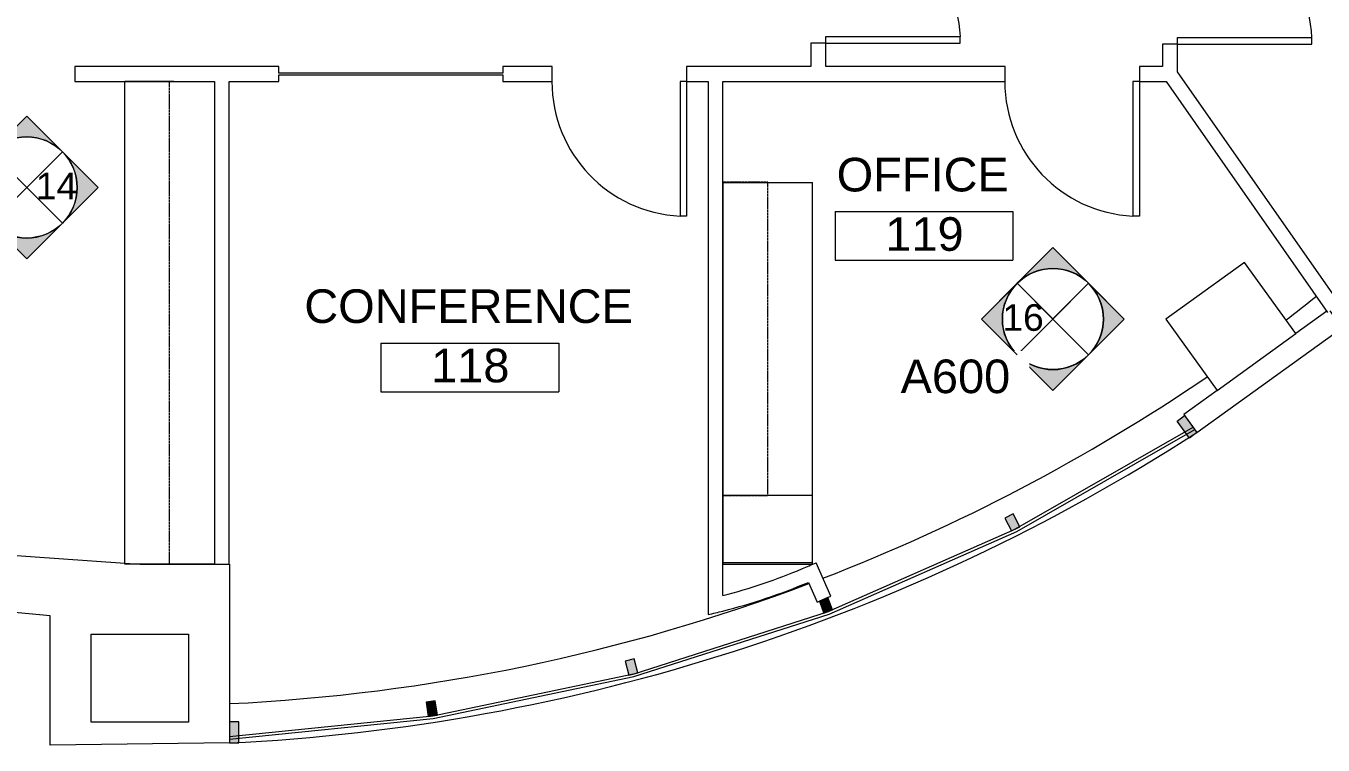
# Model space of a CAD drawing. Header units: inches. Extents: x 41 to 1584, y -595 to 378.
# Drawn here: x 1015.9 to 1363.3, y -594.7 to -402.2 of the extents above; entities that cross this region are included whole.
import ezdxf

# ---------------------------------------------------------------- set-up
doc = ezdxf.new("R2010")
doc.units = ezdxf.units.IN
doc.header["$MEASUREMENT"] = 0
doc.linetypes.add('Overhead', pattern=[0.15625, 0.09375, -0.0625])
for name, color, linetype, lineweight in [('A-AREA-IDEN', 2, 'Continuous', 20), ('A-DETL', 90, 'Continuous', 9), ('A-DOOR', 31, 'Continuous', 13), ('A-EXIST-GLAZ', 250, 'Continuous', 9), ('A-WALL', 113, 'Continuous', 13), ('EXTWINDOWS', 250, 'Continuous', 9), ('G-ANNO-SYMB', 111, 'Continuous', 9), ('I-WALL', 2, 'Continuous', 13), ('new block- skin dc_dwg', 8, 'Continuous', 9), ('Q-CASE', 31, 'Continuous', 13), ('S-EXIST-COLS', 250, 'Continuous', 9)]:
    doc.layers.add(name, color=color, linetype=linetype, lineweight=lineweight)
doc.styles.add('Arial_1', font='arial.ttf', dxfattribs={"height": 9})
doc.styles.add('Arial_2', font='arial.ttf', dxfattribs={"height": 7.125})

# ---------------------------------------------------------------- blocks, each defined once
blk = doc.blocks.new('new block- skin dc_dwg-1925045-New Construction - Partition Plan')
at = {"layer": 'EXTWINDOWS'}
for points in [[(2558.28, 837.25), (2554.99, 841.81), (2557.02, 843.27), (2560.31, 838.71)], [(2510.64, 812.39), (2512.87, 813.52), (2511.11, 816.98), (2508.88, 815.84)], [(2460.4, 790.4), (2462.73, 791.29), (2461.48, 794.58), (2459.18, 793.58), (2459.96, 791.54)], [(2408.13, 773.79), (2410.55, 774.43), (2409.56, 778.17), (2407.14, 777.53)], [(2354.42, 762.72), (2356.89, 763.1), (2356.3, 766.93), (2353.83, 766.55)], [(2303.68, 755.63), (2303.68, 761.26), (2301.18, 761.26), (2301.18, 755.63)]]:
    blk.add_hatch(color=256, dxfattribs=at).paths.add_polyline_path(points, flags=0)
at = {"layer": 'A-EXIST-GLAZ'}
for p, q in [((2511.72, 812.94), (2559.28, 840.13)), ((2461.53, 790.83), (2511.79, 812.97)), ((2409.3, 774.09), (2461.6, 790.86)), ((2355.61, 762.9), (2409.38, 774.11)), ((2301.18, 757.39), (2355.69, 762.91))]:
    blk.add_line(p, q, dxfattribs=at)
at = {"layer": 'A-EXIST-GLAZ', "flags": 128}
blk.add_lwpolyline([(2301.18, 756.64), (2355.77, 762.17), (2409.53, 773.38), (2461.83, 790.15), (2512.09, 812.28), (2559.72, 839.52)], dxfattribs=at)
at = {"layer": 'A-WALL', "color": 250, "lineweight": 9}
for p, q in [((2595.1, 871.2), (2586.81, 865.22)), ((2208.48, 808.31), (2273.14, 803.74)), ((2285.14, 803.45), (2297.14, 803.45))]:
    blk.add_line(p, q, dxfattribs=at)
at = {"layer": 'A-WALL', "color": 250, "lineweight": 9, "flags": 128}
for points in [[(2565.72, 850.01), (2556.8, 843.58), (2560.31, 838.71), (2599.24, 866.79), (2595.96, 871.34)], [(2301.18, 803.45), (2301.18, 755.63), (2253.18, 755.08), (2253.18, 789.64), (2205.41, 794.15), (2207.03, 805.59)], [(2273.14, 803.74), (2277.18, 803.45), (2285.14, 803.45)]]:
    blk.add_lwpolyline(points, dxfattribs=at)
at = {"layer": 'A-WALL', "color": 250, "lineweight": 9}
for centre, radius, start, end in [((2273.69, 1275.15), 511.34, 307.3875, 308.5418), ((2276.81, 1274.76), 509.19, 291.1014, 304.2089), ((2275.59, 1281.11), 526.1, 272.7872, 302.7642), ((2275.59, 1281.11), 526.1, 272.7872, 302.7642), ((2276.81, 1274.76), 509.19, 272.7425, 290.6507)]:
    blk.add_arc(centre, radius, start, end, dxfattribs=at)
at = {"layer": 'EXTWINDOWS'}
for p, q in [((2554.99, 841.81), (2557.02, 843.27)), ((2558.28, 837.25), (2554.99, 841.81)), ((2557.02, 843.27), (2560.31, 838.71)), ((2560.31, 838.71), (2558.28, 837.25)), ((2511.11, 816.98), (2508.88, 815.84)), ((2512.87, 813.52), (2511.11, 816.98)), ((2508.88, 815.84), (2510.64, 812.39)), ((2510.64, 812.39), (2512.87, 813.52)), ((2461.48, 794.58), (2459.18, 793.58)), ((2459.18, 793.58), (2459.96, 791.54)), ((2462.73, 791.29), (2461.48, 794.58)), ((2459.96, 791.54), (2460.4, 790.4)), ((2460.4, 790.4), (2462.73, 791.29)), ((2409.56, 778.17), (2407.14, 777.53)), ((2407.14, 777.53), (2408.13, 773.79)), ((2410.55, 774.43), (2409.56, 778.17)), ((2408.13, 773.79), (2410.55, 774.43)), ((2356.3, 766.93), (2353.83, 766.55)), ((2353.83, 766.55), (2354.42, 762.72)), ((2356.89, 763.1), (2356.3, 766.93)), ((2303.68, 761.26), (2301.18, 761.26)), ((2301.18, 761.26), (2301.18, 755.63)), ((2303.68, 755.63), (2303.68, 761.26)), ((2354.42, 762.72), (2356.89, 763.1)), ((2301.18, 755.63), (2303.68, 755.63))]:
    blk.add_line(p, q, dxfattribs=at)
at = {"layer": 'S-EXIST-COLS', "flags": 128}
for points in [[(2551.97, 869.08), (2565.72, 850.01), (2586.81, 865.22), (2573.05, 884.29)], [(2264.17, 761.24), (2264.17, 784.74), (2290.17, 784.74), (2290.17, 761.24)]]:
    blk.add_lwpolyline(points, close=True, dxfattribs=at)
blk = doc.blocks.new('Upper Cabinet - Standard Upper Cabinet-2120521-New Construction - Partition Plan')
at = {"layer": 'Q-CASE'}
blk.add_line((36.57, 0), (-47.26, 0), dxfattribs=at)
at = {"layer": 'Q-CASE', "linetype": 'Overhead', "lineweight": 9}
for p, q in [((-47.26, 0), (-47.26, -12)), ((36.57, -12), (36.57, 0)), ((-47.26, -12), (36.57, -12))]:
    blk.add_line(p, q, dxfattribs=at)
blk = doc.blocks.new('Counter Top _No Backsplash_ - Standard Counter Top-2106647-New Construction - Partition Plan')
at = {"layer": 'Q-CASE'}
for p, q in [((-28.84, 0), (-47.26, 0)), ((54.99, 0), (-28.84, 0)), ((-47.26, 0), (-47.26, -23.96)), ((54.99, 0), (54.99, -12)), ((54.99, -12), (54.99, -24)), ((-47.25, -24), (54.99, -24))]:
    blk.add_line(p, q, dxfattribs=at)
blk = doc.blocks.new('Single-Flush - 36_ x 84_-1509972-New Construction - Partition Plan')
at = {"layer": 'A-DOOR', "color": 7, "lineweight": 20}
for p, q in [((16.25, -2), (16.25, -38.02)), ((18, -2), (16.25, -2)), ((18, -2), (18, -38.02)), ((18, -38.02), (16.25, -38.02))]:
    blk.add_line(p, q, dxfattribs=at)
at = {"layer": 'A-DOOR', "lineweight": 9}
blk.add_arc((18, -2), 36.07, 180, 267.2188, dxfattribs=at)
blk = doc.blocks.new('Upper Cabinet - Standard Upper Cabinet-2108027-New Construction - Partition Plan')
at = {"layer": 'Q-CASE', "linetype": 'Overhead', "lineweight": 9}
for p, q in [((-47.26, 12), (81.99, 12)), ((-47.26, 0), (-47.26, 12)), ((81.99, 12), (81.99, 0))]:
    blk.add_line(p, q, dxfattribs=at)
at = {"layer": 'Q-CASE'}
blk.add_line((81.99, 0), (-47.26, 0), dxfattribs=at)
blk = doc.blocks.new('Counter Top _No Backsplash_ - Standard Counter Top-2073219-New Construction - Partition Plan')
at = {"layer": 'Q-CASE'}
for p, q in [((-47.26, 12), (-47.26, 24)), ((-47.26, 24), (81.99, 24)), ((81.99, 12), (81.99, 24)), ((-47.26, 0), (-47.26, 12)), ((81.99, 10.86), (81.99, 12)), ((81.99, 0), (-47.26, 0))]:
    blk.add_line(p, q, dxfattribs=at)
blk = doc.blocks.new('Single-Flush - 36_ x 84_-1510128-New Construction - Partition Plan')
at = {"layer": 'A-DOOR', "color": 7, "lineweight": 20}
for p, q in [((16.25, 2), (16.25, 38.02)), ((18, 38.02), (16.25, 38.02)), ((18, 2), (18, 38.02)), ((18, 2), (16.25, 2))]:
    blk.add_line(p, q, dxfattribs=at)
at = {"layer": 'A-DOOR', "lineweight": 9}
blk.add_arc((18, 2), 36.07, 92.7812, 180, dxfattribs=at)
blk = doc.blocks.new('Elevation - Interiors-59324-New Construction - Partition Plan')
at = {"layer": 'G-ANNO-SYMB'}
h = blk.add_hatch(color=256, dxfattribs=at)
edge = h.paths.add_edge_path(flags=0)
edge.add_line((-0.0996, 0.0996), (0, 0.1992))
edge.add_line((0, 0.1992), (0.0996, 0.0996))
edge.add_arc((0, 0), 0.1409, 45, 135)
h = blk.add_hatch(color=256, dxfattribs=at)
edge = h.paths.add_edge_path(flags=0)
edge.add_line((-0.1992, 0), (-0.0996, 0.0996))
edge.add_arc((0, 0), 0.1409, 135, 225)
edge.add_line((-0.0996, -0.0996), (-0.1992, 0))
h = blk.add_hatch(color=256, dxfattribs=at)
edge = h.paths.add_edge_path(flags=0)
edge.add_line((0.1992, 0), (0.0996, -0.0996))
edge.add_arc((0, 0), 0.1409, 315, 405)
edge.add_line((0.0996, 0.0996), (0.1992, 0))
h = blk.add_hatch(color=256, dxfattribs=at)
edge = h.paths.add_edge_path(flags=0)
edge.add_arc((0, 0), 0.1409, 225, 315)
edge.add_line((0.0996, -0.0996), (0, -0.1992))
edge.add_line((0, -0.1992), (-0.0996, -0.0996))
for p, q in [((0, 0.1992), (-0.1992, 0)), ((0, 0.1992), (-0.0996, 0.0996)), ((0.1992, 0), (0, 0.1992)), ((0.0996, 0.0996), (0, 0.1992)), ((-0.0996, 0.0996), (-0.1992, 0)), ((-0.0996, 0.0996), (0.0996, -0.0996)), ((0.0996, 0.0996), (-0.0996, -0.0996)), ((0, 0), (-0.0996, 0.0996)), ((-0.0996, 0.0996), (0, 0)), ((0.0996, 0.0996), (0, 0)), ((0, 0), (0.0996, 0.0996)), ((0.1992, 0), (0.0996, 0.0996)), ((0, -0.1992), (0.1992, 0)), ((-0.1992, 0), (0, -0.1992)), ((-0.1992, 0), (-0.0996, -0.0996)), ((-0.0996, -0.0996), (0, 0)), ((0, 0), (-0.0996, -0.0996)), ((0, 0), (0.0996, -0.0996)), ((0.0996, -0.0996), (0, 0)), ((0.0996, -0.0996), (0.1992, 0)), ((-0.0996, -0.0996), (0, -0.1992)), ((0, -0.1992), (0.0996, -0.0996))]:
    blk.add_line(p, q, dxfattribs=at)
blk.add_circle((0, 0), 0.1409, dxfattribs=at)
for start, end in [(45, 135), (45, 135), (135, 225), (135, 225), (315, 45), (315, 45), (225, 315), (225, 315)]:
    blk.add_arc((0, 0), 0.1409, start, end, dxfattribs=at)
blk = doc.blocks.new('Elevation - Triangle - 51_256_-58624-New Construction - Partition Plan')
at = {"layer": 'G-ANNO-SYMB'}
for p, q in [((0, 0.0996), (-0.0996, 0)), ((0.0996, 0), (0, 0.0996))]:
    blk.add_line(p, q, dxfattribs=at)
blk = doc.blocks.new('FORM Room Tag - Name _ Number-61107-New Construction - Partition Plan')
at = {"layer": 'A-AREA-IDEN'}
for p, q in [((-0.2444, -0.0231), (-0.2444, -0.1589)), ((-0.2444, -0.0231), (0.2515, -0.0231)), ((0.2515, -0.0231), (0.2515, -0.1589)), ((-0.2444, -0.1589), (0.2515, -0.1589))]:
    blk.add_line(p, q, dxfattribs=at)

msp = doc.modelspace()

# ---------------------------------------------------------------- linework, layer by layer
at = {"layer": 'A-DETL', "lineweight": 13}
for p, q in [((1226.59, -527.92), (1202.59, -527.92)), ((1226.59, -545.92), (1202.59, -545.92))]:
    msp.add_line(p, q, dxfattribs=at)
at = {"layer": 'A-WALL', "color": 7, "lineweight": 20}
for p, q in [((1226.14, -406.84), (1226.14, -413.09)), ((1230.14, -406.84), (1226.14, -406.84)), ((1230.14, -413.09), (1230.14, -406.84)), ((1324.29, -407.09), (1320.29, -407.09)), ((1320.29, -407.09), (1320.29, -413.09)), ((1324.29, -414.46), (1324.29, -407.09)), ((1083.6, -413.09), (1029.02, -413.09)), ((1029.02, -413.09), (1029.02, -417.09)), ((1083.6, -414.84), (1083.6, -413.09)), ((1156.84, -413.09), (1143.6, -413.09)), ((1143.6, -413.09), (1143.6, -414.84)), ((1156.84, -417.09), (1156.84, -413.09)), ((1226.14, -413.09), (1192.84, -413.09)), ((1192.84, -413.09), (1192.84, -417.09)), ((1278.14, -413.09), (1230.14, -413.09)), ((1278.14, -417.09), (1278.14, -413.09)), ((1320.29, -413.09), (1314.14, -413.09)), ((1314.14, -413.09), (1314.14, -417.09)), ((1083.6, -417.09), (1083.6, -415.34)), ((1143.6, -415.34), (1143.6, -417.09)), ((1367.81, -476.61), (1324.29, -414.46)), ((1029.02, -417.09), (1066.36, -417.09)), ((1066.36, -417.09), (1066.36, -546.34)), ((1070.36, -546.34), (1070.36, -417.09)), ((1070.36, -417.09), (1083.6, -417.09)), ((1143.6, -417.09), (1156.84, -417.09)), ((1192.84, -417.09), (1198.59, -417.09)), ((1198.59, -417.09), (1198.59, -559.8)), ((1202.59, -417.09), (1278.14, -417.09)), ((1202.59, -554.71), (1202.59, -417.09)), ((1314.14, -417.09), (1321.25, -417.09)), ((1321.25, -417.09), (1364.53, -478.9)), ((1066.36, -546.34), (1070.36, -546.34)), ((1231.45, -554.88), (1227.53, -545.9)), ((1225.47, -551.17), (1227.79, -556.48)), ((1227.79, -556.48), (1231.45, -554.88))]:
    msp.add_line(p, q, dxfattribs=at)
for radius, start, end in [(155.04, 284.5653, 292.8729), (155.04, 292.8729, 294.3512), (159.04, 284.1912, 292.8915), (159.04, 282.7095, 284.1912)]:
    msp.add_arc((1163.6, -404.65), radius, start, end, dxfattribs=at)
at = {"layer": 'I-WALL', "color": 7, "lineweight": 20}
for p, q in [((1143.6, -414.84), (1083.6, -414.84)), ((1083.6, -415.34), (1143.6, -415.34))]:
    msp.add_line(p, q, dxfattribs=at)

# ---------------------------------------------------------------- block references
at = {"layer": 'A-AREA-IDEN', "xscale": 95.99999999999994, "yscale": 95.99999999999994, "zscale": 95.99999999999994}
for p in [(1256.08, -449.7), (1134.44, -484.91)]:
    msp.add_blockref('FORM Room Tag - Name _ Number-61107-New Construction - Partition Plan', p, dxfattribs=at)
at = {"layer": 'A-DOOR'}
for p, rotation in [((1228.14, -388.84), 270), ((1322.29, -389.09), 269.9999999999999)]:
    msp.add_blockref('Single-Flush - 36_ x 84_-1510128-New Construction - Partition Plan', p, dxfattribs=dict(at, rotation=rotation))
for p in [(1174.84, -415.09), (1296.14, -415.09)]:
    msp.add_blockref('Single-Flush - 36_ x 84_-1509972-New Construction - Partition Plan', p, dxfattribs=at)
at = {"layer": 'G-ANNO-SYMB', "xscale": 95.99999999999994, "yscale": 95.99999999999994, "zscale": 95.99999999999994}
for p in [(1016.09, -445.46), (1290.95, -480.68)]:
    msp.add_blockref('Elevation - Interiors-59324-New Construction - Partition Plan', p, dxfattribs=at)
at = {"layer": 'G-ANNO-SYMB', "extrusion": (0, 0, -1), "xscale": 95.99999999999994, "yscale": 95.99999999999994, "zscale": 95.99999999999994, "rotation": 90.00000000000038}
msp.add_blockref('Elevation - Triangle - 51_256_-58624-New Construction - Partition Plan', (-1025.65, -445.46), dxfattribs=at)
at = {"layer": 'new block- skin dc_dwg', "color": 250}
msp.add_blockref('new block- skin dc_dwg-1925045-New Construction - Partition Plan', (-1230.78, -1349.79), dxfattribs=at)
at = {"layer": 'Q-CASE'}
for name, p, rotation in [('Counter Top _No Backsplash_ - Standard Counter Top-2073219-New Construction - Partition Plan', (1066.36, -499.08), 89.99999999999997), ('Upper Cabinet - Standard Upper Cabinet-2108027-New Construction - Partition Plan', (1066.36, -499.08), 89.99999999999997), ('Upper Cabinet - Standard Upper Cabinet-2120521-New Construction - Partition Plan', (1202.59, -480.65), 90.00000000000001), ('Counter Top _No Backsplash_ - Standard Counter Top-2106647-New Construction - Partition Plan', (1202.59, -499.08), 90.00000000000001)]:
    msp.add_blockref(name, p, dxfattribs=dict(at, rotation=rotation))

# ---------------------------------------------------------------- texts
at = {"layer": 'A-AREA-IDEN', "lineweight": 9, "char_height": 9, "attachment_point": 2, "line_spacing_factor": 0.941778, "style": 'Arial_1'}
for s, insert, width in [('OFFICE', (1256.09, -437.52), 54.9831), ('119', (1256.55, -453.42), 25.1225), ('CONFERENCE', (1134.45, -472.73), 104.8976), ('118', (1134.91, -488.62), 25.1225)]:
    msp.add_mtext(s, dxfattribs=dict(at, insert=insert, width=width))
at = {"layer": 'G-ANNO-SYMB', "char_height": 7.125, "width": 13.2588, "attachment_point": 2, "line_spacing_factor": 0.941778, "style": 'Arial_2'}
for s, insert in [('14', (1024.08, -441.49)), ('16', (1282.96, -476.71))]:
    msp.add_mtext(s, dxfattribs=dict(at, insert=insert))

# ---------------------------------------------------------------- next in the draw order: texts
at = {"layer": 'G-ANNO-SYMB', "insert": (1264.84, -491.52), "char_height": 9, "width": 35.1495, "attachment_point": 2, "line_spacing_factor": 0.941778, "style": 'Arial_1', "bg_fill": 3, "box_fill_scale": 1.25, "bg_fill_color": 256, "bg_fill_true_color": 13158600, "bg_fill_transparency": 0}
msp.add_mtext('A600', dxfattribs=at)

# ---------------------------------------------------------------- next in the draw order: block references
at = {"layer": 'G-ANNO-SYMB', "xscale": 95.99999999999994, "yscale": 95.99999999999994, "zscale": 95.99999999999994, "rotation": 89.99999999999942}
msp.add_blockref('Elevation - Triangle - 51_256_-58624-New Construction - Partition Plan', (1281.38, -480.68), dxfattribs=at)

doc.saveas('drawing.dxf')
